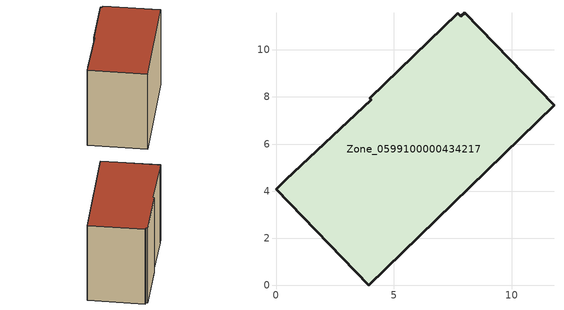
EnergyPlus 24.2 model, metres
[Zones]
Zone_0599100000434217
 floor ground (C_G): 7.84,11.42 8.01,11.58 11.8,7.65 3.94,0 0,4.08 0.42,4.48 4.04,7.87 3.99,7.93 7.72,11.55 z0
 wall outside (C_F): 0,4.08 3.94,0 11.8,7.65 8.01,11.58 7.84,11.42 7.72,11.55 3.99,7.93 4.04,7.87 0.42,4.48 0,4.08 z0:8.31
 roof outside (C_R): 8.01,11.58 7.84,11.42 7.72,11.55 3.99,7.93 4.04,7.87 0.42,4.48 0,4.08 3.94,0 11.8,7.65 z8.31
[BUILDING]
Pand.0599100000434217: North Axis=0; Terrain=City; Loads Convergence Tolerance Value=0.04; Temperature Convergence Tolerance Value=0.4; Solar Distribution=FullExterior; Maximum Number of Warmup Days=25; Minimum Number of Warmup Days=1
[Site:Location]
Rotterdam.The.Hague.AP_ZH_NLD Design_Conditions: Latitude=51.96; Longitude=4.45; Time Zone=1; Elevation=-4.5
[SITE:GROUNDTEMPERATURE:BUILDINGSURFACE]
18, 18, 18, 18, 18, 18, 18, 18, 18, 18, 18, 18
[MATERIAL] Thermal Absorptance=0.9; Solar Absorptance=0.7; Visible Absorptance=0.7
Name | Roughness | Thickness | Conductivity | Density | Specific Heat
G.TC.2006-2014 | MediumSmooth | 0.15 | 0.06 | 540 | 1210
F.TC.2006-2014 | Rough | 0.3 | 0.12 | 1920 | 840
R.TC.2006-2014 | MediumRough | 0.2 | 0.08 | 1500 | 1000
[CONSTRUCTION]
C_G: G.TC.2006-2014
C_F: F.TC.2006-2014
C_R: R.TC.2006-2014
[ZONE]
Zone_0599100000434217: Type=1; Multiplier=1; Ceiling Height=Autocalculate; Volume=Autocalculate; Floor Area=autocalculate; Part of Total Floor Area=Yes
[ZONEINFILTRATION:DESIGNFLOWRATE]
Infil_Zone_0599100000434217: Zone or ZoneList or Space or SpaceList=Zone_0599100000434217; Schedule=AlwaysOn; Design Flow Rate Calculation Method=Flow/Area; Flow Rate per Floor Area=0.0015; Constant Term Coefficient=1; Temperature Term Coefficient=0; Velocity Term Coefficient=0; Velocity Squared Term Coefficient=0
[HVACTEMPLATE:ZONE:IDEALLOADSAIRSYSTEM]
Zone_0599100000434217: Maximum Heating Supply Air Temperature=50; Minimum Cooling Supply Air Temperature=13; Maximum Heating Supply Air Humidity Ratio=0.0156; Minimum Cooling Supply Air Humidity Ratio=0.0077; Heating Limit=NoLimit; Cooling Limit=NoLimit; Dehumidification Control Type=ConstantSensibleHeatRatio; Cooling Sensible Heat Ratio=0.7; Dehumidification Setpoint=60; Humidification Control Type=None; Humidification Setpoint=30; Outdoor Air Method=None; Outdoor Air Flow Rate per Person=0.00944; Outdoor Air Flow Rate per Zone Floor Area=0; Outdoor Air Flow Rate per Zone=0; Demand Controlled Ventilation Type=None; Outdoor Air Economizer Type=NoEconomizer; Heat Recovery Type=None; Sensible Heat Recovery Effectiveness=0.7; Latent Heat Recovery Effectiveness=0.65
[ZONECONTROL:THERMOSTAT]
ThermostatControl_Zone_0599100000434217: Zone or ZoneList=Zone_0599100000434217; Control Type Schedule=DualSetpointControlType; Control 1=Thermostat_Zone_0599100000434217; Temperature Difference Between Cutout And Setpoint=0
[THERMOSTATSETPOINT:DUALSETPOINT]
Thermostat_Zone_0599100000434217: Heating Setpoint Temperature Schedule=HeatingSetpoint_Zone_0599100000434217; Cooling Setpoint Temperature Schedule=CoolingSetpoint_Zone_0599100000434217
[SCHEDULE:COMPACT]
HeatingSetpoint_Zone_0599100000434217: Through: 12/31, For: AllDays, Until: 24:00, 21
CoolingSetpoint_Zone_0599100000434217: Through: 12/31, For: AllDays, Until: 24:00, 24
DualSetpointControlType: Through: 12/31, For: AllDays, Until: 24:00, 4
AlwaysOn: Through: 12/31, For: AllDays, Until: 24:00, 1
